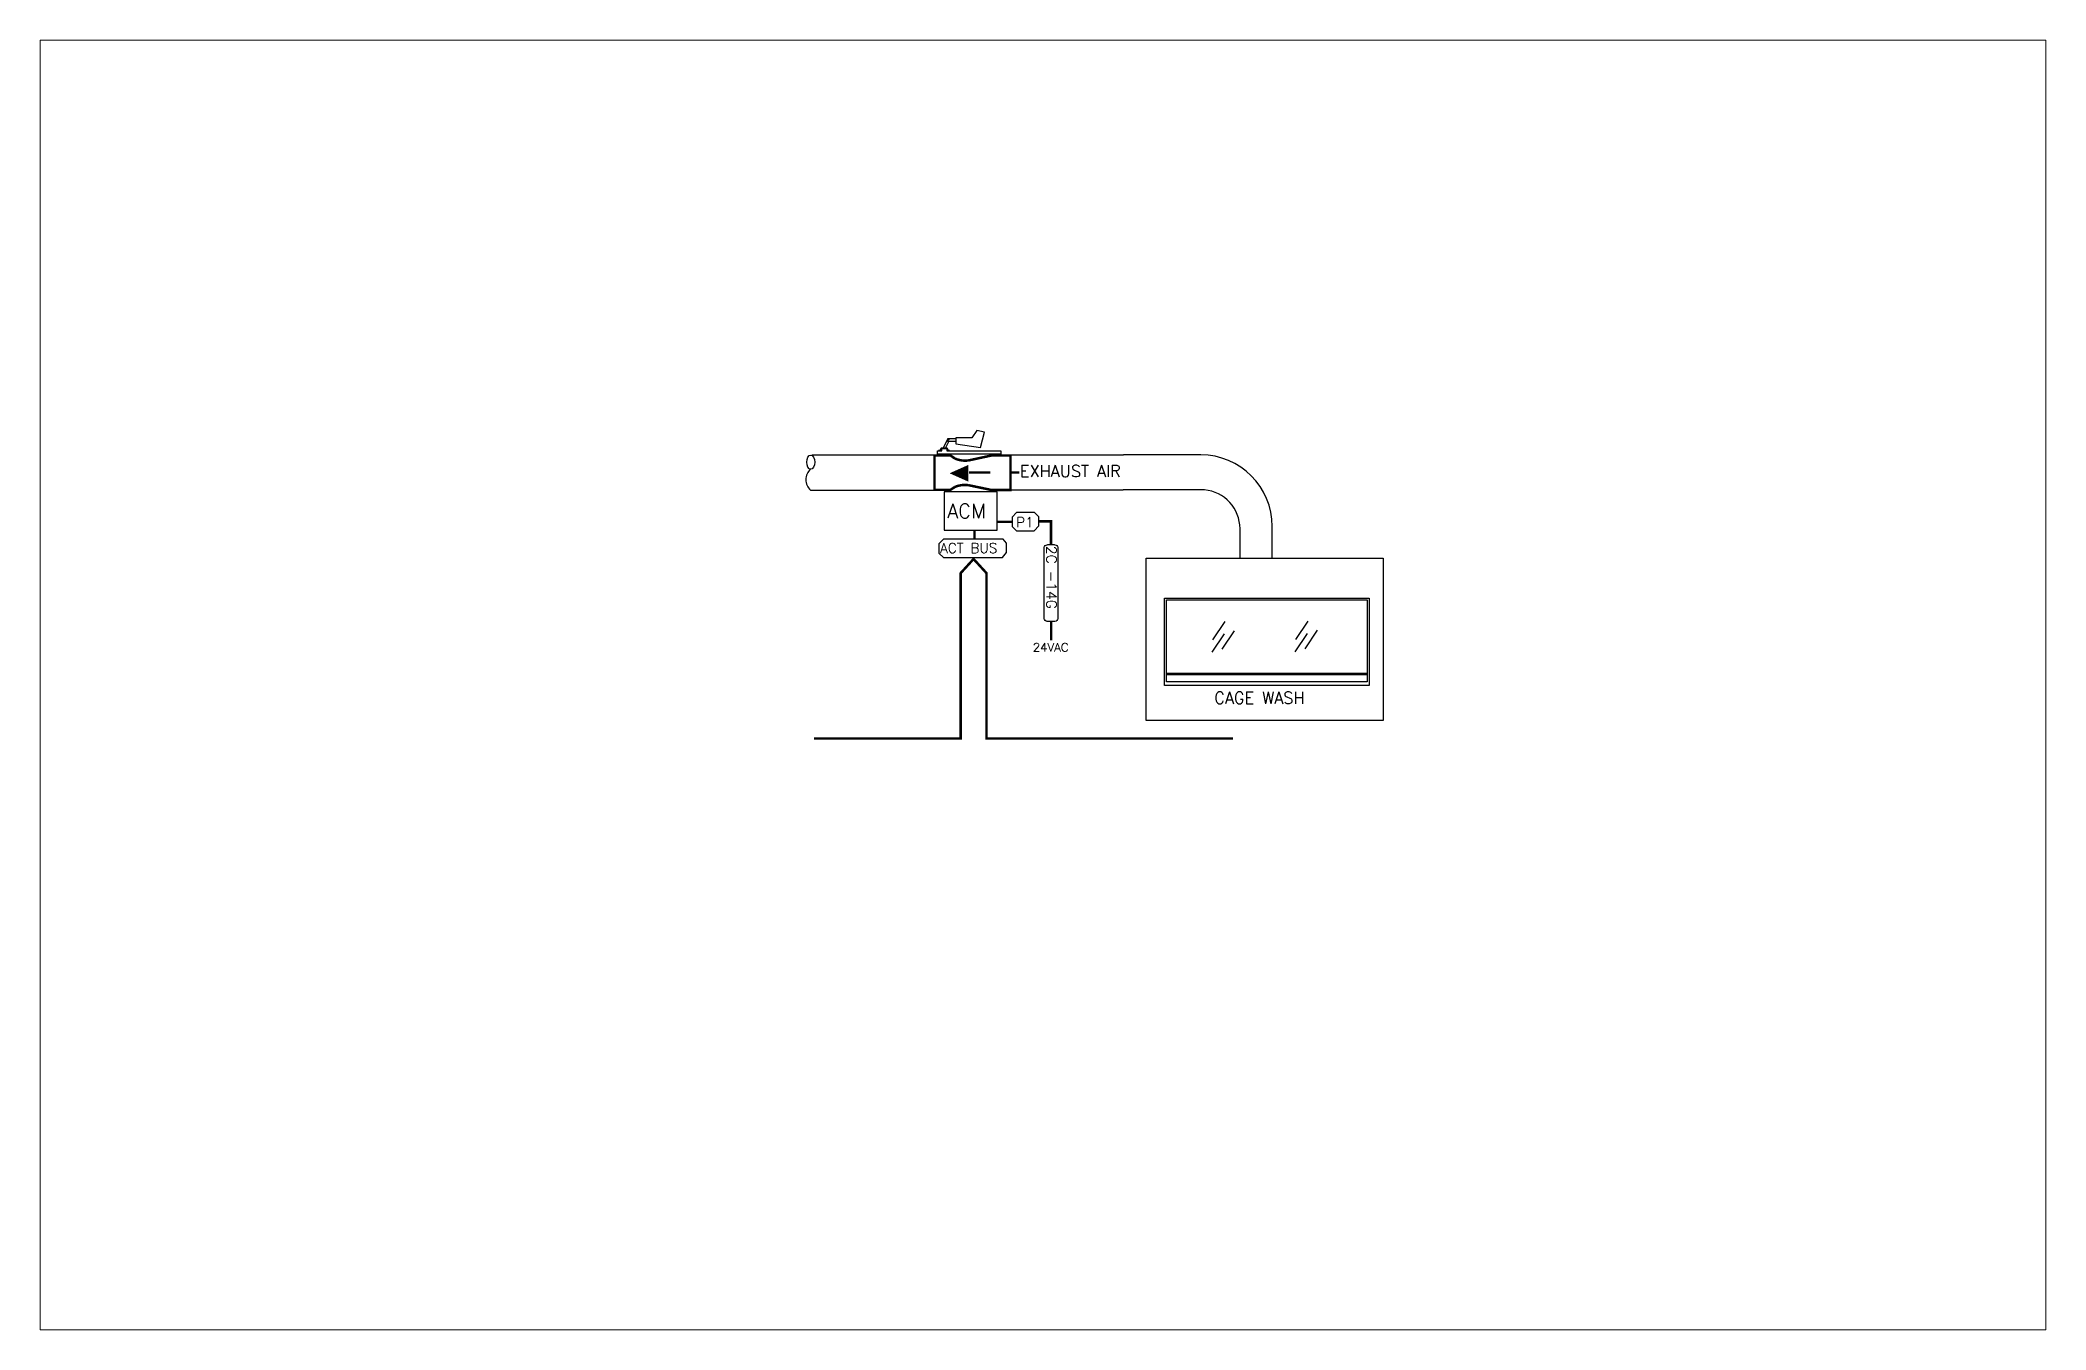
# Paper-space layout 'Layout1' of a CAD drawing. Extents: x 0.7 to 16.1, y 0.3 to 10.2.
# The model-space entities are those that its viewports show. They can reach past a viewport. Long polylines and large blocks are cut down to what shows.
import ezdxf

# ---------------------------------------------------------------- set-up
doc = ezdxf.new("R2010")
doc.units = 0
doc.header["$LTSCALE"] = 96
doc.header["$MEASUREMENT"] = 0
for name, color, linetype in [('GEX', 7, 'CONTINUOUS'), ('HOOD', 7, 'CONTINUOUS'), ('MVIEW', 1, 'CONTINUOUS'), ('SUP', 7, 'CONTINUOUS')]:
    doc.layers.add(name, color=color, linetype=linetype)
doc.styles.get("Standard").update_dxf_attribs({"font": 'ROMANS'})

msp = doc.modelspace()

# ---------------------------------------------------------------- linework, layer by layer
at = {"layer": 'GEX', "color": 7, "linetype": 'Continuous', "lineweight": 25}
msp.add_lwpolyline([(771.6, 651), (732.7, 651), (732.7, 622.7), (771.6, 622.7)], close=True, dxfattribs=at)
at = {"layer": 'GEX', "color": 7, "linetype": 'Continuous', "lineweight": 20, "const_width": 1.85}
msp.add_lwpolyline([(755, 616.1), (755, 622.9)], dxfattribs=at)
at = {"layer": 'GEX', "color": 7, "linetype": 'Continuous', "const_width": 1.85}
for points in [[(782.7, 628.8), (771.6, 628.8)], [(802.4, 629.2), (811.4, 629.2), (811.4, 612)], [(945.7, 469.1), (763.8, 469.1), (763.8, 591), (754.3, 601.4), (744.8, 591), (744.8, 586.2)], [(744.8, 587.1), (744.8, 469.1), (636.6, 469.1)]]:
    msp.add_lwpolyline(points, dxfattribs=at)
at = {"layer": 'GEX', "color": 7, "linetype": 'Continuous'}
msp.add_lwpolyline([(802.4, 625.8), (802.4, 632.6), (799.2, 635.7), (786, 635.7), (782.7, 632.2), (782.7, 625.4), (786, 622.2), (798.9, 622.2)], close=True, dxfattribs=at)
at = {"layer": 'HOOD', "color": 7, "linetype": 'Continuous', "lineweight": 25}
msp.add_lwpolyline([(881.5, 602.1), (1056.3, 602.1), (1056.3, 482.3), (881.5, 482.3)], close=True, dxfattribs=at)
at = {"layer": 'HOOD', "color": 7, "linetype": 'Continuous'}
for points in [[(895.2, 572.5), (1046, 572.5), (1046, 508.1), (895.2, 508.1)], [(896.5, 571.4), (1044.6, 571.4), (1044.6, 510.9), (896.5, 510.9)]]:
    msp.add_lwpolyline(points, close=True, dxfattribs=at)
at = {"layer": 'HOOD', "color": 7, "linetype": 'Continuous', "lineweight": 25}
for points in [[(939.5, 555.4), (930.4, 541.7)], [(946.4, 548.5), (937.3, 534.9)], [(1000.8, 555.6), (991.7, 542)], [(1007.6, 548.8), (998.5, 535.2)], [(939, 546.3), (929.9, 532.6)], [(1000.3, 546.5), (991.2, 532.9)], [(896.5, 517.3), (1044.6, 517.3)], [(1044.6, 516.1), (896.5, 516.1)]]:
    msp.add_lwpolyline(points, dxfattribs=at)
at = {"layer": 'SUP', "color": 7, "linetype": 'Continuous', "lineweight": 25}
for p, q in [((634.9, 678.1), (724.9, 678.1)), ((776.5, 678.2), (864.9, 678.1)), ((776.5, 652.5), (864.5, 652.3))]:
    msp.add_line(p, q, dxfattribs=at)
for points in [[(753, 690.8), (741.3, 690.8), (741.3, 686.2), (759.5, 683.5), (762.4, 694.8), (756.8, 696.2)], [(774.3, 678.7), (727.8, 678.7), (727.8, 681.1), (730.8, 681.1), (730.8, 682.8), (734.5, 682.8), (734.5, 681.1), (774.3, 681.1)], [(735.5, 689.3), (735.7, 689.5), (735.8, 689.6), (736, 689.5), (736.1, 689.3), (736, 689.2), (735.8, 689), (735.7, 689.2)]]:
    msp.add_lwpolyline(points, close=True, dxfattribs=at)
for points in [[(736.6, 681.4), (735.9, 681.4), (734.9, 683.2), (730.5, 683.2), (729.3, 681.4), (728.4, 681.4)], [(735.2, 690.3), (731.8, 683.2)], [(733.6, 683.2), (736.2, 688.5)], [(741.5, 689.9), (735.1, 689.9), (735.1, 688.2), (741.2, 688.2)]]:
    msp.add_lwpolyline(points, dxfattribs=at)
at = {"layer": 'SUP', "color": 7}
for points, format in [([(634.1, 667.6, 0.451799), (634.1, 652.2), (725.5, 652.2)], "xyb"), ([(736.6, 664.6, 0, 12.3, 0), (750.4, 664.6, 12.3, 12.3, 0)], "xyseb")]:
    msp.add_lwpolyline(points, format=format, dxfattribs=at)
at = {"layer": 'SUP', "color": 7, "linetype": 'Continuous', "lineweight": 20, "const_width": 1.85}
msp.add_lwpolyline([(750.7, 655.8, 0.14165), (740.5, 654.5), (737.3, 652.4), (725.5, 652.4), (725.5, 677.7), (737.3, 677.7), (740.5, 675.5, 0.14165), (750.7, 674.1), (767.4, 677.7), (781.5, 677.7), (781.5, 652.3), (767.4, 652.3), (750.7, 655.8)], format="xyb", dxfattribs=at)
at = {"layer": 'SUP', "color": 7, "const_width": 1.85}
for points in [[(766.7, 665.2), (751, 665.2)], [(788.1, 665.2), (781.5, 665.2)]]:
    msp.add_lwpolyline(points, dxfattribs=at)
at = {"layer": 'SUP', "color": 7, "linetype": 'Continuous', "lineweight": 25}
for points in [[(974.6, 602.3), (974.6, 625.4, 0.413991), (921.8, 678.2), (864.9, 678.2)], [(950.8, 602.3), (950.8, 623.7, 0.388706), (924.5, 652.4), (864.5, 652.4)]]:
    msp.add_lwpolyline(points, format="xyb", dxfattribs=at)
at = {"layer": 'SUP', "color": 7, "linetype": 'Continuous'}
msp.add_lwpolyline([(778.6, 606.2), (778.6, 613.1), (776.1, 616.1), (732, 616.1), (728.7, 612.7), (728.7, 605.8), (732, 602.6), (775.7, 602.6)], close=True, dxfattribs=at)
at = {"layer": 'SUP', "color": 7, "lineweight": 25, "transparency": 33554687}
msp.add_lwpolyline([(809.1, 555.2), (808.5, 555.3), (807.8, 555.6), (807.1, 556), (806.7, 556.7), (806.4, 557.4), (806.3, 558.1), (806.3, 609.2), (806.4, 610), (806.7, 610.7), (807.1, 611.3), (807.8, 611.7), (808.5, 611.9), (809.1, 612), (813.7, 612), (814.3, 611.9), (815.2, 611.7), (815.8, 611.3), (816.2, 610.7), (816.4, 610), (816.5, 609.2), (816.5, 558.1), (816.4, 557.4), (816.2, 556.7), (815.8, 556), (815.2, 555.6), (814.3, 555.3), (813.7, 555.2)], close=True, dxfattribs=at)
at = {"layer": 'SUP', "color": 7, "linetype": 'Continuous', "const_width": 1.85}
msp.add_lwpolyline([(811.5, 555.2), (811.5, 541.4)], dxfattribs=at)
at = {"layer": 'SUP', "color": 7}
msp.add_ellipse((634.2, 672.8), major_axis=(0, 5.27), ratio=0.55893, dxfattribs=at)

# ---------------------------------------------------------------- texts
at = {"layer": 'GEX', "color": 7, "linetype": 'Continuous'}
for s, height, p in [('ACM', 10.58, (734.8, 631.5)), ('P1', 7.35, (785.7, 624.8))]:
    msp.add_text(s, height=height, dxfattribs=at).set_placement(p)
at = {"layer": 'HOOD', "color": 7, "linetype": 'Continuous'}
msp.add_text('CAGE WASH', height=8.67, dxfattribs=at).set_placement((931.8, 494.7))
at = {"layer": 'SUP', "color": 7, "linetype": 'Continuous'}
for s, height, p in [('EXHAUST AIR', 8.674, (788.5, 661.9)), ('ACT BUS', 7.35, (729.6, 605.8))]:
    msp.add_text(s, height=height, dxfattribs=at).set_placement(p)
at = {"layer": 'SUP', "color": 7, "ltscale": 2}
msp.add_text('2C -14G', height=7.54, rotation=270, dxfattribs=at).set_placement((808, 611.1))
at = {"layer": 'SUP', "color": 7, "transparency": 33554687}
msp.add_text('24VAC', height=6.34, dxfattribs=at).set_placement((798, 533.1))

psp = doc.layouts.get("Layout1")

# ---------------------------------------------------------------- viewports
at = {"layer": 'MVIEW'}
psp.add_viewport(center=(8.368, 5.293), size=(15.405, 9.90426), view_center_point=(805.5, 508.5), view_height=951, dxfattribs=at)

doc.saveas('drawing.dxf')
